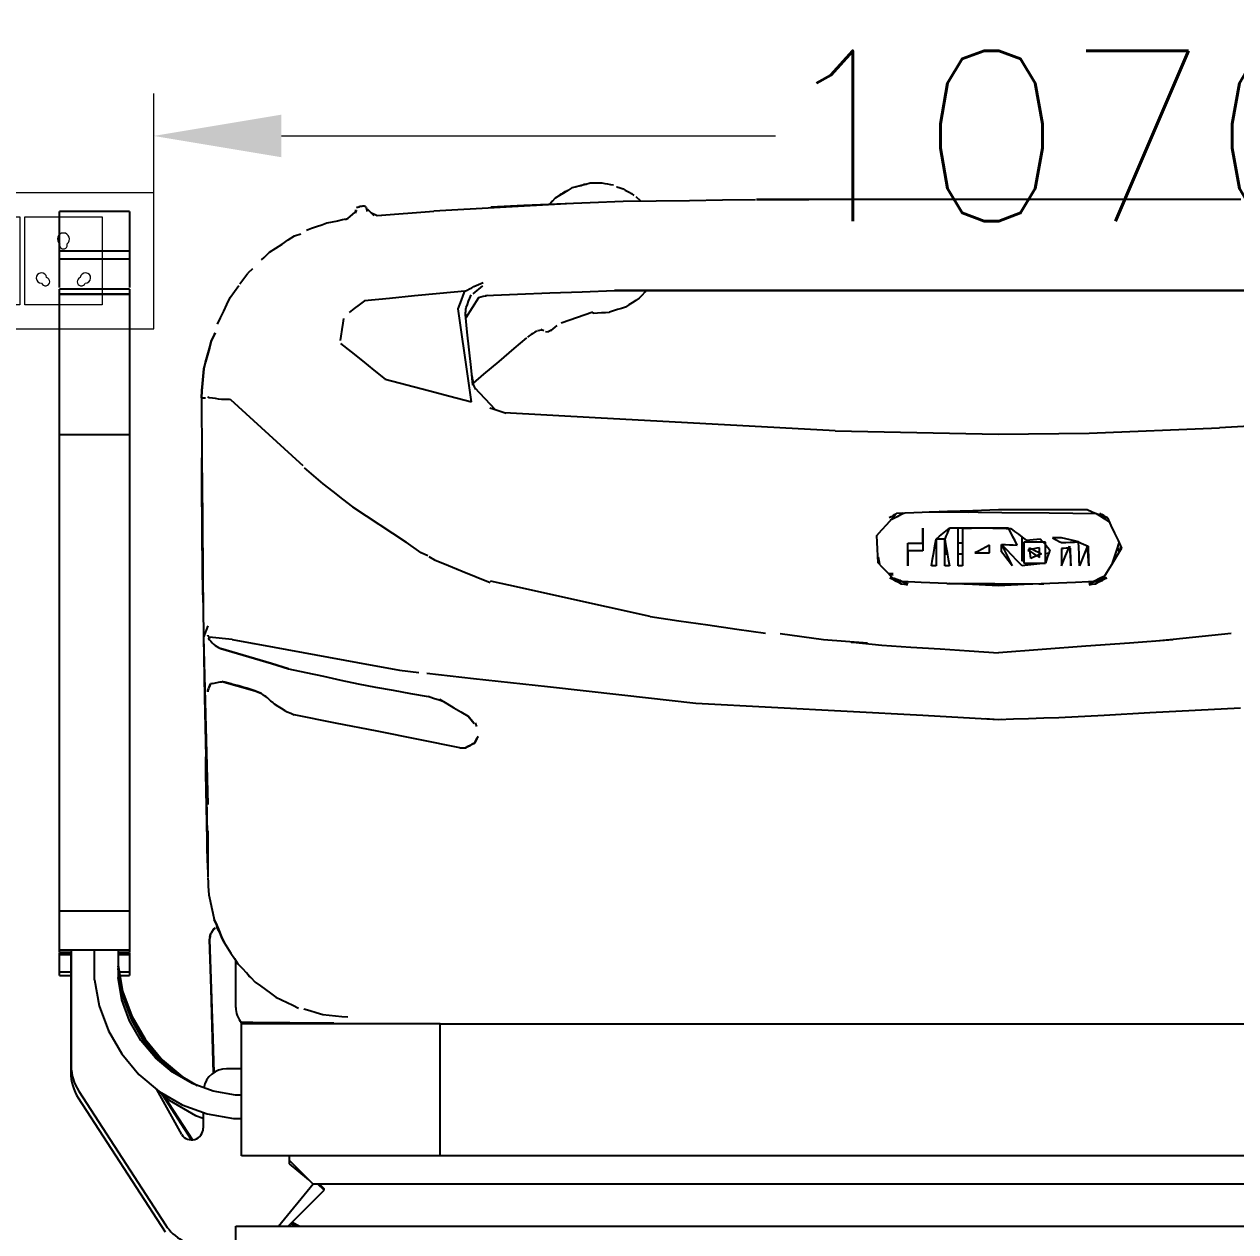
# Model space of a CAD drawing. Header units: millimetres. Extents: x 3552052 to 4144896, y -707811 to -630695.
# Drawn here: x 3875379 to 3876091, y -690793 to -690084 of the extents above; entities that cross this region are included whole.
import ezdxf

# ---------------------------------------------------------------- set-up
doc = ezdxf.new("R2010")
doc.units = ezdxf.units.MM
doc.header["$LTSCALE"] = 6
doc.header["$MEASUREMENT"] = 0
doc.layers.get('Defpoints').update_dxf_attribs({"linetype": 'CONTINUOUS', "lineweight": 0})
for name, color, linetype, lineweight in [('ELE-2NOS OF 6-16 RAW POWER SOCKET', 1, 'CONTINUOUS', 0), ('ELE-3NOS 6-16A POWER SOCKET', 5, 'CONTINUOUS', 0), ('ELE-4M UPS P.SB', 3, 'CONTINUOUS', 0), ('EQP', 6, 'CONTINUOUS', 0)]:
    doc.layers.add(name, color=color, linetype=linetype, lineweight=lineweight)
doc.styles.add('ROMANS', font='romans.shx')
doc.dimstyles.new('AEPL1', dxfattribs={"dimtxt": 100, "dimasz": 75, "dimexe": 25, "dimexo": 50, "dimtad": 0, "dimdec": 0, "dimtxsty": 'ROMANS', "dimcen": 2.5, "dimclrd": 7, "dimclre": 7, "dimclrt": 7, "dimadec": 0, "dimazin": 0, "dimtfac": 1, "dimtdec": 0, "dimtmove": 0, "dimatfit": 3, "dimfxl": 1, "dimlwd": 0, "dimlwe": 0, "dimarcsym": 0})

# ---------------------------------------------------------------- blocks, each defined once
blk = doc.blocks.new('543WYH')
at = {"layer": 'ELE-2NOS OF 6-16 RAW POWER SOCKET', "color": 30, "linetype": 'ByBlock', "lineweight": 0}
for p, q in [((-123.5, -57), (-123.5, -90.8)), ((-26.5, -57), (-123.5, -57)), ((-26.5, -57), (-123.5, -57)), ((-113, -59.8), (-113, -88)), ((-37, -59.8), (-113, -59.8)), ((-109.6, -59.8), (-109.6, -88)), ((-37, -88), (-37, -59.8)), ((-26.5, -57), (-26.5, -90.8)), ((-26.5, -90.8), (-26.5, -57)), ((-123.5, -90.8), (-26.5, -90.8)), ((-113, -88), (-37, -88)), ((-123.5, -96.4), (-26.5, -96.4)), ((-123.5, -181.4), (-123.5, -96.4)), ((-26.5, -96.4), (-26.5, -181.4)), ((-26.5, -181.4), (-123.5, -181.4)), ((-123.5, -187.1), (-123.5, -220.9)), ((-26.5, -187.1), (-123.5, -187.1)), ((-26.5, -187.1), (-123.5, -187.1)), ((-113, -189.9), (-113, -218)), ((-37, -189.9), (-113, -189.9)), ((-109.6, -189.9), (-109.6, -218)), ((-37, -218), (-37, -189.9)), ((-26.5, -187.1), (-26.5, -220.9)), ((-26.5, -220.9), (-26.5, -187.1)), ((-123.5, -220.9), (-26.5, -220.9)), ((-123.5, -311.5), (-123.5, -226.5)), ((-123.5, -226.5), (-26.5, -226.5)), ((-113, -218), (-37, -218)), ((-26.5, -226.5), (-26.5, -311.5)), ((-26.5, -311.5), (-123.5, -311.5)), ((-123.5, -402.2), (-123.5, -317.1)), ((-123.5, -317.1), (-26.5, -317.1)), ((-26.5, -317.1), (-26.5, -402.2)), ((-26.5, -402.2), (-123.5, -402.2))]:
    blk.add_line(p, q, dxfattribs=at)
blk.add_lwpolyline([(-150, 0), (-150, -459.1), (0, -459.1), (0, 0)], close=True, dxfattribs=at)
for centre, radius, start, end in [((-97.9, -119.2), 4.6, 112.6838, 345.0951), ((-93.9, -114.7), 5.7, 275.2689, 182.51), ((-51, -138.9), 6.62, 217.1584, 142.8416), ((-57.7, -138.9), 4.22, 71.4031, 288.5969), ((-97.9, -158.6), 4.6, 14.9049, 247.3162), ((-93.9, -163.1), 5.7, 177.49, 84.7311), ((-93.9, -244.8), 5.7, 275.2689, 182.51), ((-97.9, -249.3), 4.6, 112.6838, 345.0951), ((-57.7, -269), 4.22, 71.4031, 288.5969), ((-51, -269), 6.62, 217.1584, 142.8416), ((-97.9, -288.7), 4.6, 14.9049, 247.3162), ((-93.9, -293.2), 5.7, 177.49, 84.7311), ((-93.9, -335.4), 5.7, 275.2689, 182.51), ((-97.9, -339.9), 4.6, 112.6838, 345.0951), ((-57.7, -359.7), 4.22, 71.4031, 288.5969), ((-51, -359.7), 6.62, 217.1584, 142.8416), ((-97.9, -379.4), 4.6, 14.9049, 247.3162), ((-93.9, -383.9), 5.7, 177.49, 84.7311)]:
    blk.add_arc(centre, radius, start, end, dxfattribs=at)
blk = doc.blocks.new('*D380')
at = {"layer": 'Defpoints', "color": 0, "transparency": 16777216}
for p in [(3876525.41, -690149.47), (3875455.28, -690236.17), (3876525.41, -690236.17)]:
    blk.add_point(p, dxfattribs=at)
at = {"layer": 'ELE-4M UPS P.SB', "color": 7, "lineweight": 0, "transparency": 16777216}
for p, q in [((3875455.28, -690186.17), (3875455.28, -690124.47)), ((3876525.41, -690186.17), (3876525.41, -690124.47)), ((3875530.28, -690149.47), (3875820.68, -690149.47)), ((3876450.41, -690149.47), (3876160.02, -690149.47))]:
    blk.add_line(p, q, dxfattribs=at)
at = {"layer": 'ELE-4M UPS P.SB', "color": 7, "transparency": 16777216}
for points in [[(3875530.28, -690136.97), (3875530.28, -690161.97), (3875455.28, -690149.47)], [(3876450.41, -690136.97), (3876450.41, -690161.97), (3876525.41, -690149.47)]]:
    blk.add_solid(points, dxfattribs=at)
at = {"layer": 'ELE-4M UPS P.SB', "color": 7, "lineweight": -3, "transparency": 16777216, "insert": (3875990.35, -690149.47), "char_height": 100, "attachment_point": 5, "style": 'ROMANS'}
blk.add_mtext('1070', dxfattribs=at)

msp = doc.modelspace()

# ---------------------------------------------------------------- linework, layer by layer
at = {"layer": 'EQP', "lineweight": -3}
for p, q in [((3875703.45, -690179.3), (3875703.14, -690179.49)), ((3875705.26, -690178.95), (3875703.45, -690179.3)), ((3875705.99, -690178.77), (3875708.22, -690177.84)), ((3875708.22, -690177.84), (3875709.52, -690177.88)), ((3875689.2, -690188.02), (3875689.75, -690187.6)), ((3875693.2, -690184.85), (3875694.24, -690183.68)), ((3875694.24, -690183.68), (3875696.67, -690182.66)), ((3875695.47, -690183.17), (3875695.88, -690182.84)), ((3875735.92, -690183.23), (3875737.44, -690184.47)), ((3875738.65, -690185.08), (3875741.32, -690187.67)), ((3875809.38, -690186.83), (3875840.26, -690186.87)), ((3875441.13, -690193.78), (3875399.88, -690193.78)), ((3875399.88, -690193.92), (3875399.88, -690193.78)), ((3875399.88, -690201.4), (3875399.88, -690193.92)), ((3875441.13, -690193.78), (3875441.13, -690193.92)), ((3875441.13, -690193.92), (3875441.13, -690201.4)), ((3875569.41, -690197.96), (3875573.66, -690194.17)), ((3875574.07, -690193.81), (3875574.6, -690193.02)), ((3875575.71, -690191.39), (3875576.21, -690190.67)), ((3875582.8, -690194.45), (3875586.49, -690196.17)), ((3875586.49, -690196.17), (3875619.91, -690193.63)), ((3875697.84, -690189.41), (3875619.91, -690193.63)), ((3875687.9, -690189.59), (3875689.2, -690188.02)), ((3875399.88, -690217.19), (3875399.88, -690201.4)), ((3875441.13, -690201.4), (3875441.13, -690217.19)), ((3875567.83, -690198.48), (3875569.41, -690197.96)), ((3875586.49, -690196.17), (3875589.4, -690196.02)), ((3875538.03, -690208.19), (3875541.73, -690206.98)), ((3875538.03, -690208.19), (3875541.62, -690207.05)), ((3875441.13, -690217.1), (3875399.88, -690217.1)), ((3875399.88, -690221.61), (3875399.88, -690217.19)), ((3875399.88, -690238.58), (3875399.88, -690221.61)), ((3875399.88, -690221.61), (3875441.13, -690221.61)), ((3875441.13, -690217.19), (3875441.13, -690221.61)), ((3875441.13, -690221.61), (3875441.13, -690238.58)), ((3875505.81, -690236.29), (3875510.48, -690230.03)), ((3875513.22, -690227.47), (3875510.48, -690230.03)), ((3875648.37, -690237.51), (3875642.77, -690242.15)), ((3875441.13, -690239.42), (3875399.88, -690239.42)), ((3875399.88, -690242.36), (3875399.88, -690239.42)), ((3875441.13, -690242.36), (3875399.88, -690242.36)), ((3875399.88, -690324.83), (3875399.88, -690242.36)), ((3875399.88, -690242.36), (3875441.13, -690242.36)), ((3875441.13, -690239.42), (3875441.13, -690242.36)), ((3875441.13, -690242.36), (3875441.13, -690324.83)), ((3875646.14, -690244.52), (3875638.66, -690256.38)), ((3875638.55, -690254.11), (3875638.65, -690256.23)), ((3875713.33, -690252.91), (3875694.63, -690259.47)), ((3875713.68, -690253.52), (3875712.28, -690253.28)), ((3875684.56, -690263.99), (3875682.73, -690263.2)), ((3875685.41, -690264.3), (3875686.96, -690264.6)), ((3875688.76, -690263.82), (3875692.4, -690260.77)), ((3875675.83, -690266.84), (3875674.87, -690267.65)), ((3875484.7, -690286.35), (3875484.7, -690286.37)), ((3875642.23, -690290.18), (3875643.05, -690295.47)), ((3875643.16, -690294.28), (3875642.86, -690294.23)), ((3875643.77, -690297.31), (3875655.94, -690310.22)), ((3875855.66, -690322.79), (3875951.58, -690324.61)), ((3875399.88, -690604.78), (3875399.88, -690324.83)), ((3875399.88, -690324.83), (3875441.13, -690324.83)), ((3875441.13, -690324.83), (3875441.13, -690604.78)), ((3876013.23, -690372.87), (3876011.45, -690372.82)), ((3875948.37, -690379.92), (3875922.77, -690379.93)), ((3875927.93, -690379.93), (3875922.77, -690379.93)), ((3875930.6, -690379.93), (3875935.75, -690379.93)), ((3875948.37, -690379.92), (3875935.75, -690379.93)), ((3876014, -690374.44), (3876013.71, -690373.07)), ((3875612.42, -690394.34), (3875603.53, -690388.11)), ((3876021.58, -690391.36), (3876022.49, -690394.19)), ((3876022.99, -690393.38), (3876023.55, -690390.67)), ((3875616.34, -690396.14), (3875612.42, -690394.34)), ((3875616.86, -690396.47), (3875620.21, -690398.56)), ((3875880.87, -690396.78), (3875881.73, -690400.97)), ((3875921.6, -690395.12), (3875920.47, -690395.12)), ((3875966.45, -690398.94), (3875965.58, -690399.2)), ((3875981.2, -690394.51), (3875979.31, -690395.08)), ((3876019.38, -690399.25), (3876019.24, -690398.63)), ((3875484.31, -690423.49), (3875484.01, -690405.86)), ((3875633.39, -690403.99), (3875633.75, -690404.08)), ((3875889.67, -690406.66), (3875886.89, -690406.55)), ((3875887.45, -690407.16), (3875889.74, -690407.25)), ((3875893.98, -690410.74), (3875892.79, -690410.67)), ((3875930.3, -690412.81), (3875922.64, -690412.37)), ((3876008.09, -690411.24), (3876007.27, -690411.21)), ((3875487.03, -690437.37), (3875484.49, -690444.01)), ((3875484.49, -690444.01), (3875487.03, -690542.27)), ((3875487.03, -690443.05), (3875487.03, -690442.71)), ((3875501.39, -690445.37), (3875487.89, -690443.97)), ((3875848.92, -690445.47), (3875823.43, -690442.07)), ((3875512.91, -690447.48), (3875513.69, -690447.75)), ((3875874.59, -690447.39), (3875848.92, -690445.47)), ((3875599.66, -690463.34), (3875611.13, -690464.61)), ((3875489.9, -690471.21), (3875488.63, -690471.45)), ((3875489.9, -690471.21), (3875494.38, -690470.16)), ((3875495.79, -690470.11), (3875495.23, -690469.97)), ((3875495.23, -690469.97), (3875514.61, -690475.43)), ((3875495.79, -690470.12), (3875496.27, -690470.11)), ((3875499.27, -690470.8), (3875498.93, -690470.96)), ((3875487.43, -690474.34), (3875487.03, -690475.3)), ((3875487.03, -690475.3), (3875487.43, -690474.34)), ((3875487.03, -690475.66), (3875487.03, -690476.01)), ((3875487.03, -690476.01), (3875487.03, -690475.66)), ((3875505.21, -690472.56), (3875505.16, -690472.57)), ((3875505.21, -690472.56), (3875505.16, -690472.6)), ((3875505.21, -690472.56), (3875507.4, -690473.27)), ((3875943.9, -690491.8), (3875951.58, -690492.28)), ((3875951.58, -690492.28), (3875953.44, -690492.16)), ((3875486.45, -690549.47), (3875486.63, -690563.22)), ((3875486.74, -690564.26), (3875486.63, -690563.22)), ((3875399.88, -690627.55), (3875399.88, -690604.78)), ((3875399.88, -690604.78), (3875441.13, -690604.78)), ((3875441.13, -690604.78), (3875441.13, -690627.55)), ((3875492.6, -690614.3), (3875491.7, -690614.54)), ((3875492.6, -690614.33), (3875491.7, -690614.54)), ((3875492.55, -690614.16), (3875492.13, -690614.44)), ((3875492.13, -690614.44), (3875492.46, -690614.22)), ((3875492.82, -690615.08), (3875492.27, -690613.16)), ((3875488.2, -690619.78), (3875488.68, -690618.22)), ((3875491.35, -690614.96), (3875490.47, -690615.55)), ((3875490.47, -690615.55), (3875491.13, -690615.11)), ((3875494.25, -690617.83), (3875492.82, -690615.08)), ((3875399.88, -690627.85), (3875399.88, -690627.51)), ((3875399.88, -690627.55), (3875441.13, -690627.55)), ((3875399.88, -690629.1), (3875399.88, -690627.85)), ((3875399.88, -690627.85), (3875406.78, -690627.85)), ((3875406.78, -690627.51), (3875406.78, -690695.7)), ((3875420.55, -690645.17), (3875420.55, -690627.51)), ((3875434.3, -690627.51), (3875434.3, -690643.97)), ((3875434.3, -690627.85), (3875441.13, -690627.85)), ((3875441.13, -690627.51), (3875441.13, -690627.85)), ((3875441.13, -690627.85), (3875441.13, -690629.1)), ((3875399.88, -690629.29), (3875406.78, -690629.29)), ((3875399.88, -690630.3), (3875399.88, -690629.42)), ((3875399.88, -690640.61), (3875399.88, -690630.26)), ((3875399.88, -690630.3), (3875406.78, -690630.3)), ((3875406.53, -690630.26), (3875406.53, -690699.68)), ((3875434.3, -690629.29), (3875441.13, -690629.29)), ((3875434.3, -690630.3), (3875441.13, -690630.3)), ((3875441.13, -690629.42), (3875441.13, -690630.3)), ((3875441.13, -690630.26), (3875441.13, -690640.61)), ((3875503.46, -690661.43), (3875503.46, -690633.87)), ((3875399.88, -690642.76), (3875399.88, -690640.61)), ((3875399.88, -690640.61), (3875406.53, -690640.61)), ((3875399.88, -690642.76), (3875406.53, -690642.76)), ((3875434.3, -690636.72), (3875436.99, -690651.98)), ((3875436.99, -690652.46), (3875434.3, -690637.2)), ((3875436.99, -690653.85), (3875434.3, -690638.6)), ((3875436.99, -690654.33), (3875434.3, -690639.08)), ((3875434.99, -690640.61), (3875441.13, -690640.61)), ((3875435.37, -690642.76), (3875441.13, -690642.76)), ((3875441.13, -690640.61), (3875441.13, -690642.76)), ((3875511.19, -690642.86), (3875509.82, -690641.19)), ((3875512.39, -690643.83), (3875511.19, -690642.86)), ((3875420.55, -690645.17), (3875423.27, -690660.57)), ((3875436.6, -690657), (3875434.3, -690643.97)), ((3875441.13, -690669.43), (3875436.6, -690657)), ((3875436.99, -690651.98), (3875442.34, -690666.67)), ((3875436.99, -690652.46), (3875436.99, -690651.98)), ((3875442.34, -690667.15), (3875436.99, -690652.46)), ((3875436.99, -690654.33), (3875436.99, -690653.85)), ((3875442.34, -690668.55), (3875436.99, -690653.85)), ((3875442.34, -690669.03), (3875436.99, -690654.33)), ((3875524.38, -690653.51), (3875523.97, -690653.17)), ((3875423.27, -690660.57), (3875428.62, -690675.27)), ((3875447.74, -690680.89), (3875441.13, -690669.43)), ((3875442.34, -690666.67), (3875450.16, -690680.21)), ((3875442.34, -690667.15), (3875442.34, -690666.67)), ((3875450.16, -690680.69), (3875442.34, -690667.15)), ((3875442.34, -690669.03), (3875442.34, -690668.55)), ((3875450.16, -690682.09), (3875442.34, -690668.55)), ((3875450.16, -690682.57), (3875442.34, -690669.03)), ((3875506.92, -690669.99), (3875506.92, -690670.93)), ((3875506.92, -690670.93), (3875623.66, -690670.93)), ((3875506.92, -690748.63), (3875506.92, -690670.93)), ((3875623.66, -690670.93), (3875623.66, -690671.05)), ((3875623.66, -690671.05), (3876282.97, -690671.05)), ((3875623.66, -690748.75), (3875623.66, -690671.05)), ((3875428.62, -690675.27), (3875436.44, -690688.81)), ((3875456.25, -690691.03), (3875447.74, -690680.89)), ((3875450.16, -690680.21), (3875460.21, -690692.19)), ((3875450.16, -690680.69), (3875450.16, -690680.21)), ((3875460.21, -690692.67), (3875450.16, -690680.69)), ((3875450.16, -690682.57), (3875450.16, -690682.09)), ((3875460.21, -690694.07), (3875450.16, -690682.09)), ((3875459.67, -690693.9), (3875450.16, -690682.57)), ((3875436.44, -690688.81), (3875446.49, -690700.79)), ((3875466.38, -690699.54), (3875456.25, -690691.03)), ((3875460.21, -690692.19), (3875472.19, -690702.24)), ((3875460.21, -690692.67), (3875460.21, -690692.19)), ((3875472.19, -690702.72), (3875460.21, -690692.67)), ((3875467.48, -690700.17), (3875460.21, -690694.07)), ((3875477.84, -690706.15), (3875466.38, -690699.54)), ((3875506.92, -690697.55), (3875498.13, -690697.55)), ((3875446.49, -690700.79), (3875458.47, -690710.84)), ((3875472.19, -690702.24), (3875480.87, -690707.25)), ((3875472.19, -690702.72), (3875472.19, -690702.24)), ((3875478.62, -690706.44), (3875472.19, -690702.72)), ((3875490.28, -690710.68), (3875477.84, -690706.15)), ((3875411.21, -690710.68), (3875462.26, -690789.29)), ((3875471.74, -690736.14), (3875457.19, -690709.77)), ((3875457.39, -690710.13), (3875464.28, -690715.91)), ((3875458.47, -690710.84), (3875472.01, -690718.66)), ((3875477.48, -690739.25), (3875459.97, -690712.3)), ((3875461.17, -690713.31), (3875478.01, -690739.23)), ((3875503.31, -690712.98), (3875490.28, -690710.68)), ((3875506.92, -690712.98), (3875503.31, -690712.98)), ((3875410.97, -690714.66), (3875462.02, -690793.27)), ((3875464.28, -690715.91), (3875479.9, -690724.93)), ((3875472.01, -690718.66), (3875486.71, -690724.01)), ((3875479.9, -690724.93), (3875484.38, -690726.56)), ((3875484.38, -690723.16), (3875484.38, -690732.4)), ((3875486.71, -690724.01), (3875502.11, -690726.73)), ((3875502.11, -690726.73), (3875506.92, -690726.73)), ((3875623.66, -690748.63), (3875506.92, -690748.63)), ((3875535.03, -690751.36), (3875535.03, -690748.63)), ((3876282.97, -690748.75), (3875623.66, -690748.75)), ((3875535.03, -690751.36), (3875548.78, -690765.11)), ((3875535.03, -690753.43), (3875535.03, -690751.36)), ((3875546.4, -690762.73), (3875535.03, -690753.43)), ((3875528.59, -690789.98), (3875548.95, -690765.1)), ((3875534.32, -690789.98), (3875555.4, -690768.91)), ((3875548.78, -690765.11), (3876350.97, -690765.11)), ((3875555.4, -690768.91), (3875551.6, -690765.11)), ((3875552.44, -690765.11), (3875555.4, -690768.07)), ((3875555.4, -690768.91), (3875555.4, -690768.07)), ((3875503.46, -690789.98), (3876388.88, -690789.98)), ((3875503.46, -690877.54), (3875503.46, -690789.98)), ((3875535.89, -690789.98), (3875535.03, -690789.28)), ((3875538.31, -690789.98), (3875535.9, -690788.41)), ((3875536.68, -690787.62), (3875541.16, -690789.98))]:
    msp.add_line(p, q, dxfattribs=at)
at = {"layer": 'EQP', "lineweight": -3, "flags": 128}
for points in [[(3875701.03, -690180.01), (3875698.56, -690181.52), (3875696.08, -690183.02), (3875693.61, -690184.52), (3875691.13, -690186.03)], [(3875711.82, -690177.31), (3875709.13, -690177.98), (3875706.43, -690178.66), (3875703.73, -690179.34), (3875701.03, -690180.01)], [(3875718.78, -690177.26), (3875717.04, -690177.27), (3875715.3, -690177.28), (3875713.56, -690177.29), (3875711.82, -690177.31)], [(3875725.52, -690178.47), (3875723.84, -690178.16), (3875722.15, -690177.86), (3875720.46, -690177.56), (3875718.78, -690177.26)], [(3875727.18, -690179.3), (3875727.48, -690179.4), (3875729.33, -690180.02), (3875731.17, -690180.64)], [(3875731.17, -690180.64), (3875732.36, -690181.28), (3875733.55, -690181.93), (3875734.73, -690182.58), (3875735.92, -690183.23)], [(3875691.13, -690186.03), (3875689.23, -690188.19), (3875687.99, -690189.59)], [(3875695.88, -690182.84), (3875697.13, -690182.2), (3875698.37, -690181.56)], [(3875731.05, -690187.8), (3875750.53, -690187.56), (3875770.01, -690187.31), (3875789.49, -690187.07), (3875808.97, -690186.83)], [(3876094.11, -690186.77), (3876022.68, -690186.83), (3875951.58, -690186.83), (3875880.48, -690186.83), (3875809.38, -690186.83)], [(3875574.05, -690194.76), (3875574.05, -690194.3), (3875574.05, -690193.83), (3875574.04, -690193.36), (3875574.04, -690192.9)], [(3875576.21, -690191.3), (3875575.75, -690191.39), (3875575.3, -690191.48), (3875574.85, -690191.57), (3875574.39, -690191.66)], [(3875576.21, -690190.67), (3875576.84, -690190.65), (3875577.48, -690190.64), (3875578.11, -690190.62), (3875578.75, -690190.6)], [(3875576.21, -690190.67), (3875576.21, -690190.78), (3875576.21, -690190.9), (3875576.21, -690191.01), (3875576.21, -690191.13)], [(3875576.21, -690191.13), (3875576.21, -690191.01), (3875576.21, -690190.9), (3875576.21, -690190.78), (3875576.21, -690190.67)], [(3875579.96, -690191.05), (3875579.66, -690190.96), (3875579.36, -690190.87), (3875579.05, -690190.77), (3875578.75, -690190.68)], [(3875579.96, -690191.04), (3875580.15, -690191.76), (3875580.35, -690192.48), (3875580.54, -690193.2), (3875580.69, -690193.77)], [(3875584.75, -690196.35), (3875583.77, -690195.38), (3875582.8, -690194.41), (3875581.82, -690193.45), (3875580.85, -690192.48)], [(3875582.85, -690194.48), (3875584.09, -690195.06), (3875585.34, -690195.65), (3875586.58, -690196.24)], [(3875653.41, -690191.03), (3875672.82, -690190.22), (3875692.23, -690189.41), (3875711.64, -690188.61), (3875731.05, -690187.8)], [(3875556.95, -690200.77), (3875553.97, -690201.82), (3875551, -690202.88), (3875548.02, -690203.94), (3875545.05, -690204.99)], [(3875569.41, -690198.15), (3875566.29, -690198.8), (3875563.18, -690199.46), (3875560.06, -690200.11), (3875556.95, -690200.77)], [(3875586.49, -690196.17), (3875586.52, -690196.19), (3875586.54, -690196.2), (3875586.56, -690196.22), (3875586.58, -690196.24)], [(3875586.58, -690196.24), (3875586.56, -690196.22), (3875586.54, -690196.2), (3875586.52, -690196.19), (3875586.49, -690196.17)], [(3875523.36, -690217.75), (3875527.02, -690215.36), (3875530.69, -690212.97), (3875534.36, -690210.58), (3875538.03, -690208.19)], [(3875518.67, -690222.22), (3875520.14, -690220.82), (3875523.36, -690217.75)], [(3875500.11, -690244.46), (3875502.7, -690240.85), (3875505.25, -690237.3)], [(3875643.44, -690237.93), (3875644.79, -690237.32), (3875646.15, -690236.71), (3875647.51, -690236.09), (3875648.86, -690235.48)], [(3875492.75, -690260.13), (3875494.55, -690256.31), (3875496.4, -690252.36), (3875498.25, -690248.41), (3875500.11, -690244.46)], [(3875638.11, -690240.68), (3875623.35, -690242.08), (3875608.6, -690243.49), (3875593.85, -690244.89), (3875579.09, -690246.3)], [(3875634.11, -690251.07), (3875635.11, -690248.47), (3875636.11, -690245.88), (3875637.11, -690243.28), (3875638.11, -690240.68)], [(3875638.11, -690240.68), (3875639.44, -690239.99), (3875640.77, -690239.31), (3875642.11, -690238.62), (3875643.44, -690237.93)], [(3875638.84, -690250.33), (3875639.58, -690248.47), (3875640.33, -690246.61), (3875641.07, -690244.75), (3875641.82, -690242.89)], [(3875651.59, -690243.17), (3875650.22, -690243.51), (3875648.86, -690243.84), (3875647.5, -690244.18), (3875646.14, -690244.52)], [(3875650.14, -690243.12), (3875669.12, -690242.43), (3875688.1, -690241.73), (3875707.08, -690241.04), (3875726.06, -690240.34)], [(3876169.61, -690240.34), (3876058.72, -690240.34), (3875947.83, -690240.34), (3875836.95, -690240.34), (3875726.06, -690240.34)], [(3875726.06, -690240.34), (3875836.95, -690240.34), (3875947.83, -690240.34), (3876058.72, -690240.34), (3876169.61, -690240.34)], [(3875740.49, -690244.87), (3875742.22, -690242.95), (3875743.95, -690241.04), (3875744.59, -690240.33)], [(3875579.09, -690246.3), (3875576.08, -690248.61), (3875573.07, -690250.92), (3875570.06, -690253.23)], [(3875641.98, -690305.59), (3875640.01, -690291.96), (3875638.04, -690278.33), (3875636.08, -690264.7), (3875634.11, -690251.07)], [(3875638.45, -690254.35), (3875638.55, -690253.34), (3875638.64, -690252.34), (3875638.74, -690251.34), (3875638.84, -690250.33)], [(3875732.43, -690250.04), (3875730.11, -690250.78), (3875727.8, -690251.53), (3875725.49, -690252.27), (3875723.18, -690253.02)], [(3875740.49, -690244.87), (3875738.48, -690246.16), (3875736.46, -690247.45), (3875734.44, -690248.75), (3875732.43, -690250.04)], [(3875566.86, -690256.75), (3875566.42, -690259.39), (3875565.8, -690263.24), (3875565.17, -690267.09), (3875564.74, -690269.73)], [(3875642.82, -690295.81), (3875641.73, -690285.44), (3875640.63, -690275.08), (3875639.54, -690264.71), (3875638.45, -690254.35)], [(3875713.68, -690253.52), (3875716.06, -690253.39), (3875718.43, -690253.27), (3875720.81, -690253.14), (3875723.18, -690253.02)], [(3875491.42, -690265.06), (3875490.92, -690266.13), (3875489.1, -690269.99)], [(3875489.1, -690269.99), (3875490.92, -690266.13), (3875491.42, -690265.06)], [(3875680.35, -690264.15), (3875679.22, -690264.82), (3875678.09, -690265.49), (3875676.96, -690266.16), (3875675.83, -690266.84)], [(3875683.56, -690263.49), (3875682.72, -690263.62), (3875681.89, -690263.75), (3875681.06, -690263.88), (3875680.72, -690263.93)], [(3875688.5, -690263.64), (3875688.17, -690263.85), (3875687.77, -690264.1), (3875687.37, -690264.35), (3875686.96, -690264.6)], [(3875688.51, -690263.51), (3875688.57, -690263.59), (3875688.64, -690263.67), (3875688.7, -690263.74), (3875688.76, -690263.82)], [(3875484.7, -690286.35), (3875485.8, -690282.26), (3875486.9, -690278.17), (3875488, -690274.08), (3875489.1, -690269.99)], [(3875489.08, -690270.05), (3875487.98, -690274.13), (3875486.89, -690278.21), (3875485.79, -690282.29), (3875484.7, -690286.37)], [(3875484.7, -690286.37), (3875485.79, -690282.29), (3875486.89, -690278.21), (3875487.98, -690274.13), (3875489.08, -690270.05)], [(3875565.11, -690271.4), (3875571.24, -690276.29), (3875577.94, -690281.65), (3875584.64, -690287), (3875591.34, -690292.36)], [(3875674.38, -690268.06), (3875666.9, -690274.4), (3875657.97, -690281.96), (3875649.03, -690289.52), (3875642.93, -690294.69)], [(3875483.25, -690303.38), (3875483.61, -690299.12), (3875483.97, -690294.87), (3875484.34, -690290.61), (3875484.7, -690286.35)], [(3875483.25, -690303.38), (3875483.61, -690299.13), (3875483.97, -690294.88), (3875484.33, -690290.62), (3875484.7, -690286.37)], [(3875484.7, -690286.37), (3875484.33, -690290.62), (3875483.97, -690294.88), (3875483.61, -690299.13), (3875483.25, -690303.38)], [(3875591.34, -690292.36), (3875604, -690295.66), (3875616.66, -690298.97), (3875629.32, -690302.28), (3875641.98, -690305.59)], [(3875643.16, -690294.28), (3875642.95, -690293.57), (3875642.74, -690292.86), (3875642.54, -690292.18)], [(3875643.05, -690295.47), (3875643.63, -690296.96), (3875644.25, -690298.53)], [(3875483.25, -690303.38), (3875483.56, -690338.54), (3875483.87, -690373.69), (3875484.18, -690408.85), (3875484.49, -690444.01)], [(3875483.25, -690303.38), (3875483.31, -690303.38), (3875483.37, -690303.38), (3875483.43, -690303.38), (3875483.5, -690303.38)], [(3875483.5, -690303.38), (3875484.05, -690303.38), (3875484.6, -690303.37), (3875485.16, -690303.37), (3875485.71, -690303.37)], [(3875488, -690303.38), (3875487.76, -690303.24), (3875487.52, -690303.11), (3875487.27, -690302.97), (3875487.03, -690302.83)], [(3875495.18, -690304.23), (3875493.39, -690304.02), (3875491.59, -690303.81), (3875489.8, -690303.6), (3875488, -690303.38)], [(3875497.76, -690304.35), (3875497.12, -690304.32), (3875496.47, -690304.29), (3875495.83, -690304.26), (3875495.18, -690304.23)], [(3875500.52, -690304.43), (3875499.83, -690304.41), (3875499.14, -690304.39), (3875498.45, -690304.37), (3875497.76, -690304.35)], [(3875543.06, -690343.32), (3875541.12, -690341.56), (3875527.59, -690329.18), (3875514.05, -690316.81), (3875500.52, -690304.43)], [(3875652.82, -690309.18), (3875655.22, -690309.98), (3875657.62, -690310.78), (3875660.02, -690311.57), (3875662.42, -690312.37)], [(3875855.66, -690322.79), (3875823.25, -690321), (3875768.96, -690318), (3875714.68, -690314.99), (3875661.45, -690312.05)], [(3876242.77, -690311.99), (3876188.49, -690314.99), (3876134.2, -690318), (3876081.48, -690320.91)], [(3875951.58, -690324.61), (3875969.35, -690324.42), (3875987.12, -690324.23), (3876004.88, -690324.05), (3876081.48, -690320.91)], [(3875484.01, -690405.86), (3875483.82, -690380.24), (3875483.63, -690354.62), (3875483.51, -690338.54)], [(3875543.6, -690344.37), (3875546.36, -690346.76), (3875549.13, -690349.15), (3875551.89, -690351.54), (3875554.66, -690353.93)], [(3875554.66, -690353.93), (3875560.47, -690358.38), (3875566.28, -690362.83), (3875572.1, -690367.28), (3875603.53, -690388.11)], [(3875880.22, -690384.19), (3875883.14, -690380.93), (3875886.06, -690377.66), (3875888.98, -690374.4), (3875891.89, -690371.13)], [(3875891.89, -690371.13), (3875890.79, -690371.82), (3875889.69, -690372.5), (3875888.59, -690373.18), (3875887.49, -690373.87)], [(3875896.45, -690371.08), (3875895.11, -690371.76), (3875892.21, -690373.23), (3875889.31, -690374.71), (3875888.18, -690375.28)], [(3875891.89, -690371.13), (3875906.82, -690370.57), (3875921.74, -690370.01), (3875936.66, -690369.45), (3875951.58, -690368.89)], [(3875895.63, -690371.08), (3875894.11, -690372.06), (3875892.21, -690373.28)], [(3876009.26, -690371.43), (3875981.45, -690371.14), (3875953.63, -690370.86), (3875925.82, -690370.57), (3875910.9, -690370.42)], [(3875934.03, -690370.66), (3875926.81, -690370.45), (3875917.15, -690370.18)], [(3875951.58, -690368.89), (3875964.62, -690368.92), (3875977.67, -690368.94), (3875990.71, -690368.97), (3876003.75, -690369)], [(3876003.75, -690369), (3876006.73, -690370.22), (3876009.71, -690371.43), (3876012.69, -690372.65), (3876015.67, -690373.87)], [(3876016.75, -690376.18), (3876014.88, -690375), (3876013, -690373.81), (3876011.13, -690372.62), (3876009.26, -690371.43)], [(3876015.67, -690373.87), (3876014.57, -690373.18), (3876013.47, -690372.5), (3876012.37, -690371.82), (3876011.27, -690371.13)], [(3875907.13, -690379.93), (3875907.13, -690383.26), (3875907.13, -690386.58), (3875907.13, -690389.91), (3875907.13, -690393.23)], [(3875907.13, -690388.75), (3875907.13, -690386.55), (3875907.13, -690384.34), (3875907.13, -690382.14), (3875907.13, -690379.93)], [(3875914.95, -690386.28), (3875916.91, -690384.69), (3875918.86, -690383.11), (3875920.82, -690381.52), (3875922.77, -690379.93)], [(3875922.77, -690379.93), (3875922.1, -690381.52), (3875921.44, -690383.11), (3875920.77, -690384.69), (3875920.1, -690386.28)], [(3875927.93, -690402.01), (3875927.93, -690396.49), (3875927.93, -690390.97), (3875927.93, -690385.45), (3875927.93, -690379.93)], [(3875930.6, -690379.93), (3875930.6, -690385.45), (3875930.6, -690390.97), (3875930.6, -690396.49), (3875930.6, -690402.01)], [(3875957.59, -690379.92), (3875955.29, -690379.92), (3875952.98, -690379.92), (3875950.68, -690379.92), (3875948.37, -690379.92)], [(3875948.37, -690379.92), (3875950.99, -690379.95), (3875953.61, -690379.99), (3875956.23, -690380.02), (3875958.84, -690380.05)], [(3875962.69, -690389.89), (3875961.41, -690387.4), (3875960.14, -690384.91), (3875958.87, -690382.41), (3875957.59, -690379.92)], [(3876015.67, -690373.87), (3876017.76, -690378.33), (3876019.85, -690382.78), (3876021.94, -690387.24), (3876024.03, -690391.69)], [(3875881.05, -690400.23), (3875880.85, -690396.22), (3875880.64, -690392.21), (3875880.43, -690388.2), (3875880.22, -690384.19)], [(3875912.28, -690402.01), (3875912.95, -690398.07), (3875913.62, -690394.14), (3875914.28, -690390.21), (3875914.95, -690386.28)], [(3875920.1, -690386.28), (3875918.82, -690386.28), (3875917.53, -690386.28), (3875916.24, -690386.28), (3875914.95, -690386.28)], [(3875914.95, -690386.28), (3875914.95, -690390.21), (3875914.95, -690394.14), (3875914.95, -690398.07), (3875914.95, -690402.01)], [(3875920.1, -690386.28), (3875920.77, -690390.21), (3875921.44, -690394.14), (3875922.1, -690398.07), (3875922.77, -690402.01)], [(3875920.1, -690402.01), (3875920.1, -690398.07), (3875920.1, -690394.14), (3875920.1, -690390.21), (3875920.1, -690386.28)], [(3875958.84, -690380.05), (3875961.11, -690381.77), (3875963.37, -690383.48), (3875965.64, -690385.2), (3875967.91, -690386.91)], [(3875965.58, -690399.2), (3875965.58, -690395.5), (3875965.58, -690391.8), (3875965.58, -690388.1), (3875965.58, -690385.41)], [(3875967.91, -690386.91), (3875969.98, -690386.71), (3875972.06, -690386.51), (3875974.14, -690386.3), (3875976.21, -690386.1)], [(3875976.21, -690386.1), (3875977.61, -690387.74), (3875979, -690389.38), (3875980.4, -690391.02), (3875981.79, -690392.66)], [(3875983.44, -690385.63), (3875984.73, -690386.31), (3875986.03, -690386.98), (3875987.33, -690387.66), (3875988.63, -690388.34)], [(3875988.63, -690385.63), (3875987.33, -690385.63), (3875986.03, -690385.63), (3875984.73, -690385.63), (3875983.44, -690385.63)], [(3875998.76, -690388), (3875996.23, -690387.41), (3875993.7, -690386.81), (3875991.16, -690386.22), (3875988.63, -690385.63)], [(3875898.36, -690402.01), (3875898.36, -690398.69), (3875898.36, -690395.38), (3875898.36, -690392.07), (3875898.36, -690388.75)], [(3875898.36, -690388.75), (3875900.56, -690388.75), (3875902.75, -690388.75), (3875904.94, -690388.75), (3875907.13, -690388.75)], [(3875907.13, -690393.23), (3875904.94, -690393.23), (3875902.75, -690393.23), (3875900.56, -690393.23), (3875898.36, -690393.23)], [(3875898.36, -690393.23), (3875898.36, -690395.43), (3875898.36, -690397.62), (3875898.36, -690399.81), (3875898.36, -690402.01)], [(3875920.47, -690395.12), (3875920.47, -690393.46), (3875920.47, -690391.8), (3875920.47, -690390.14), (3875920.47, -690388.47)], [(3875927.93, -690388.47), (3875929.93, -690388.47), (3875930.6, -690388.47)], [(3875946.31, -690389.96), (3875944.19, -690391.08), (3875942.07, -690392.2), (3875939.95, -690393.32), (3875937.83, -690394.45)], [(3875946.31, -690394.45), (3875946.31, -690393.32), (3875946.31, -690392.2), (3875946.31, -690391.08), (3875946.31, -690389.96)], [(3875953.43, -690393.8), (3875953.43, -690392.71), (3875953.43, -690391.61), (3875953.43, -690390.52), (3875953.43, -690389.42)], [(3875953.43, -690389.42), (3875954.98, -690392.57), (3875956.54, -690395.71), (3875958.09, -690398.86), (3875959.64, -690402.01)], [(3875965.54, -690402.01), (3875962.52, -690398.86), (3875959.49, -690395.71), (3875956.46, -690392.57), (3875953.43, -690389.42)], [(3875953.43, -690389.42), (3875955.75, -690389.54), (3875958.06, -690389.66), (3875960.37, -690389.77), (3875962.69, -690389.89)], [(3875959.64, -690402.01), (3875958.09, -690399.95), (3875956.54, -690397.9), (3875954.98, -690395.85), (3875953.43, -690393.8)], [(3875966.45, -690388.05), (3875966.45, -690391.16), (3875966.45, -690394.26), (3875966.45, -690397.36), (3875966.45, -690400.46)], [(3875979.29, -690388.05), (3875976.08, -690388.05), (3875972.87, -690388.05), (3875969.66, -690388.05), (3875966.45, -690388.05)], [(3875975.84, -690391.39), (3875974.12, -690391.73), (3875972.4, -690392.08), (3875970.69, -690392.42), (3875968.97, -690392.77)], [(3875968.97, -690392.77), (3875970.69, -690393.86), (3875972.4, -690394.95), (3875974.12, -690396.04), (3875975.84, -690397.13)], [(3875969.9, -690391.39), (3875971.68, -690392.29), (3875973.45, -690393.19), (3875975.22, -690394.1), (3875977, -690395)], [(3875970.58, -690397.65), (3875970.41, -690396.09), (3875970.24, -690394.52), (3875970.07, -690392.96), (3875969.9, -690391.39)], [(3875975.84, -690397.13), (3875975.84, -690395.69), (3875975.84, -690394.26), (3875975.84, -690392.82), (3875975.84, -690391.39)], [(3875979.29, -690400.46), (3875979.29, -690397.36), (3875979.29, -690394.26), (3875979.29, -690391.16), (3875979.29, -690388.05)], [(3875981.79, -690392.66), (3875981.17, -690394.61), (3875980.54, -690396.56), (3875979.92, -690398.51), (3875979.29, -690400.46)], [(3875988.63, -690388.34), (3875991.16, -690388.26), (3875993.7, -690388.17), (3875996.23, -690388.08), (3875998.76, -690388)], [(3875988.63, -690402.01), (3875989.8, -690399.12), (3875990.96, -690396.24), (3875992.13, -690393.36), (3875993.29, -690390.48)], [(3875988.69, -690391.85), (3875988.67, -690394.39), (3875988.66, -690396.93), (3875988.64, -690399.47), (3875988.63, -690402.01)], [(3875994.04, -690391.63), (3875992.7, -690391.68), (3875991.36, -690391.74), (3875990.02, -690391.79), (3875988.69, -690391.85)], [(3875993.29, -690390.48), (3875993.49, -690393.36), (3875993.69, -690396.24), (3875993.89, -690399.12), (3875994.09, -690402.01)], [(3875994.09, -690402.01), (3875994.08, -690399.41), (3875994.07, -690396.82), (3875994.05, -690394.22), (3875994.04, -690391.63)], [(3875999.28, -690402.01), (3875999.15, -690398.5), (3875999.02, -690395), (3875998.89, -690391.5), (3875998.76, -690388)], [(3875998.76, -690388), (3876000.14, -690388.64), (3876001.51, -690389.28), (3876002.88, -690389.92), (3876004.26, -690390.56)], [(3876004.01, -690390.34), (3876002.83, -690393.26), (3876001.65, -690396.17), (3876000.47, -690399.09), (3875999.28, -690402.01)], [(3876004.75, -690402.01), (3876004.56, -690399.09), (3876004.38, -690396.17), (3876004.2, -690393.26), (3876004.01, -690390.34)], [(3876004.26, -690390.56), (3876004.38, -690393.42), (3876004.5, -690396.28), (3876004.62, -690399.15), (3876004.75, -690402.01)], [(3876024.03, -690391.69), (3876021.05, -690396.54), (3876018.07, -690401.38), (3876015.09, -690406.22), (3876012.11, -690411.06)], [(3876018.67, -690400.39), (3876019.8, -690396.89), (3876021.32, -690392.15), (3876022.51, -690388.46)], [(3875620.21, -690398.56), (3875628.4, -690401.9), (3875636.58, -690405.23), (3875644.77, -690408.56), (3875652.95, -690411.9)], [(3875891.05, -690411.06), (3875888.55, -690408.35), (3875886.05, -690405.65), (3875883.55, -690402.94), (3875881.05, -690400.23)], [(3875930.6, -690395.12), (3875929.93, -690395.12), (3875927.93, -690395.12)], [(3875937.83, -690394.45), (3875939.95, -690394.45), (3875942.07, -690394.45), (3875944.19, -690394.45), (3875946.31, -690394.45)], [(3875979.29, -690400.46), (3875975.85, -690400.85), (3875972.42, -690401.23), (3875968.98, -690401.62), (3875965.54, -690402.01)], [(3875966.45, -690400.46), (3875969.66, -690400.46), (3875972.87, -690400.46), (3875976.08, -690400.46), (3875979.29, -690400.46)], [(3875977, -690395), (3875975.39, -690395.66), (3875973.79, -690396.33), (3875972.18, -690396.99), (3875970.58, -690397.65)], [(3875914.95, -690402.01), (3875914.28, -690402.01), (3875913.62, -690402.01), (3875912.95, -690402.01), (3875912.28, -690402.01)], [(3875922.77, -690402.01), (3875922.1, -690402.01), (3875921.44, -690402.01), (3875920.77, -690402.01), (3875920.1, -690402.01)], [(3875930.6, -690402.01), (3875929.93, -690402.01), (3875929.26, -690402.01), (3875928.59, -690402.01), (3875927.93, -690402.01)], [(3876007.13, -690411.28), (3876008.05, -690410.81), (3876010.95, -690409.34), (3876013.85, -690407.86), (3876014.01, -690407.78)], [(3876013.71, -690408.46), (3876013, -690408.91), (3876011.13, -690410.1), (3876010.07, -690410.77)], [(3875746.94, -690431.89), (3875721.34, -690426.2), (3875695.74, -690420.51), (3875670.14, -690414.81), (3875653.21, -690411.05)], [(3875898.49, -690412.59), (3875894.95, -690411.4), (3875891.42, -690410.2), (3875887.88, -690409.01)], [(3875887.88, -690409.01), (3875889.54, -690409.9), (3875891.21, -690410.79), (3875892.87, -690411.68), (3875894.54, -690412.56)], [(3875889.94, -690409.16), (3875891.96, -690409.94), (3875893.98, -690410.73), (3875895.33, -690411.25)], [(3875951.58, -690413.76), (3875936.45, -690413.08), (3875921.32, -690412.41), (3875906.19, -690411.74), (3875891.05, -690411.06)], [(3875894.54, -690412.56), (3875896.41, -690412.87), (3875898.28, -690413.18)], [(3875921.32, -690412.37), (3875923.79, -690412.38), (3875949.57, -690412.47), (3875975.35, -690412.56), (3875978.35, -690412.57)], [(3876012.11, -690411.06), (3875996.98, -690411.74), (3875981.85, -690412.41), (3875966.71, -690413.08), (3875951.58, -690413.76)], [(3876015.29, -690409.01), (3876011.75, -690410.2), (3876008.21, -690411.4), (3876004.67, -690412.59)], [(3876004.88, -690413.18), (3876006.75, -690412.87), (3876008.63, -690412.56)], [(3876008.63, -690412.56), (3876010.29, -690411.68), (3876011.96, -690410.79), (3876013.62, -690409.9), (3876015.29, -690409.01)], [(3876011.9, -690410.18), (3876012.25, -690409.91), (3876013.36, -690409.03)], [(3875746.94, -690431.89), (3875763.91, -690434.33), (3875780.88, -690436.77), (3875797.86, -690439.21), (3875814.83, -690441.65)], [(3875484.49, -690444.01), (3875485.15, -690479.16), (3875485.8, -690514.32), (3875486.46, -690549.47), (3875487.03, -690579.43)], [(3875487.03, -690443.05), (3875487.24, -690443.28), (3875487.46, -690443.51), (3875487.67, -690443.74), (3875487.89, -690443.97)], [(3876042.16, -690446.37), (3876054.2, -690445.14), (3876071.27, -690443.39), (3876088.33, -690441.65)], [(3875488.54, -690444.36), (3875488.22, -690444.43), (3875487.9, -690444.49), (3875487.58, -690444.56), (3875487.26, -690444.62)], [(3875487.26, -690444.62), (3875488.06, -690445.5), (3875488.87, -690446.37), (3875489.67, -690447.25), (3875490.48, -690448.12)], [(3875490.48, -690448.12), (3875491.46, -690448.74), (3875492.45, -690449.36), (3875493.43, -690449.98), (3875494.42, -690450.59)], [(3875534.55, -690462.47), (3875524.52, -690459.5), (3875514.48, -690456.53), (3875504.45, -690453.56), (3875494.42, -690450.59)], [(3875494.42, -690450.59), (3875504.45, -690453.56), (3875514.48, -690456.53), (3875524.52, -690459.5), (3875534.55, -690462.47)], [(3875501.39, -690445.37), (3875525.96, -690449.87), (3875550.53, -690454.36), (3875575.09, -690458.85), (3875599.66, -690463.34)], [(3875865.08, -690446.79), (3875866.03, -690446.88), (3875883.1, -690448.63)], [(3875883.1, -690448.63), (3875900.22, -690449.76), (3875917.34, -690450.89), (3875934.46, -690452.02), (3875951.58, -690453.15)], [(3876054.24, -690445.47), (3876028.57, -690447.39), (3876002.91, -690449.31), (3875977.25, -690451.23), (3875951.58, -690453.15)], [(3875534.55, -690462.47), (3875544.75, -690464.7), (3875554.96, -690466.93), (3875565.17, -690469.16), (3875575.38, -690471.39)], [(3875615.67, -690465.11), (3875643.2, -690468.16), (3875686.74, -690472.98), (3875730.28, -690477.8), (3875773.82, -690482.62)], [(3875488.63, -690471.45), (3875488.23, -690472.41), (3875487.83, -690473.37), (3875487.54, -690474.06)], [(3875487.54, -690474.06), (3875487.83, -690473.37), (3875488.23, -690472.41), (3875488.63, -690471.45)], [(3875494.38, -690470.16), (3875494.85, -690470.14), (3875495.32, -690470.13)], [(3875505.21, -690472.56), (3875502.72, -690471.91), (3875500.22, -690471.26), (3875497.73, -690470.62), (3875495.81, -690470.12)], [(3875496.27, -690470.11), (3875497.02, -690470.28), (3875497.77, -690470.46), (3875498.52, -690470.63), (3875499.27, -690470.8)], [(3875499.27, -690470.8), (3875500.76, -690471.24), (3875502.24, -690471.68), (3875503.73, -690472.12), (3875505.21, -690472.56)], [(3875575.38, -690471.39), (3875585.65, -690473.25), (3875595.93, -690475.11), (3875606.21, -690476.97), (3875616.49, -690478.83)], [(3875487.03, -690476.01), (3875487.03, -690475.84), (3875487.03, -690475.66), (3875487.03, -690475.48), (3875487.03, -690475.3)], [(3875487.03, -690475.3), (3875487.03, -690475.48), (3875487.03, -690475.66), (3875487.03, -690475.84), (3875487.03, -690476.01)], [(3875514.61, -690475.43), (3875512.26, -690474.71), (3875509.91, -690473.99), (3875507.56, -690473.28), (3875505.21, -690472.56)], [(3875514.61, -690475.43), (3875515.61, -690475.85), (3875516.61, -690476.26), (3875517.61, -690476.68), (3875518.61, -690477.1)], [(3875518.61, -690477.1), (3875517.61, -690476.68), (3875516.61, -690476.26), (3875515.61, -690475.85), (3875514.61, -690475.43)], [(3875522.13, -690479.62), (3875521.25, -690478.99), (3875520.37, -690478.36), (3875519.49, -690477.73), (3875518.61, -690477.1)], [(3875522.13, -690479.62), (3875523.15, -690480.54), (3875524.18, -690481.46), (3875525.2, -690482.38), (3875526.22, -690483.3)], [(3875526.22, -690483.3), (3875525.2, -690482.38), (3875524.18, -690481.46), (3875523.15, -690480.54), (3875522.13, -690479.62)], [(3875625.23, -690481.64), (3875623.04, -690480.94), (3875619.76, -690479.88), (3875616.49, -690478.83)], [(3875532.49, -690487.18), (3875532.49, -690487.18), (3875530.4, -690485.89), (3875528.31, -690484.6), (3875526.22, -690483.3)], [(3875623.25, -690480.46), (3875627.44, -690482.93), (3875631.62, -690485.41), (3875635.81, -690487.88), (3875639.99, -690490.35)], [(3875773.82, -690482.62), (3875818.26, -690485.02), (3875862.7, -690487.42), (3875907.14, -690489.82), (3875951.58, -690492.22)], [(3875987.17, -690491.17), (3876013.84, -690489.72), (3876040.5, -690488.27), (3876067.16, -690486.82), (3876093.82, -690485.37)], [(3875532.49, -690487.18), (3875533.75, -690487.73), (3875535.8, -690488.63), (3875537.84, -690489.53)], [(3875635.12, -690508.97), (3875610.8, -690504.11), (3875586.48, -690499.25), (3875562.16, -690494.39), (3875537.84, -690489.53)], [(3875643.55, -690494.63), (3875642.66, -690493.56), (3875641.77, -690492.49), (3875640.88, -690491.42), (3875639.99, -690490.35)], [(3875639.99, -690490.35), (3875640.88, -690491.42), (3875641.77, -690492.49), (3875642.66, -690493.56), (3875643.55, -690494.63)], [(3875951.58, -690492.22), (3875960.48, -690491.96), (3875969.38, -690491.69), (3875978.28, -690491.43), (3875987.17, -690491.17)], [(3875644.22, -690494.36), (3875644.38, -690494.87), (3875644.53, -690495.38), (3875644.68, -690495.89), (3875644.84, -690496.4)], [(3875643.79, -690506.12), (3875642.45, -690506.82), (3875641.12, -690507.51), (3875639.78, -690508.21), (3875638.45, -690508.91)], [(3875638.45, -690508.91), (3875639.78, -690508.21), (3875641.12, -690507.51), (3875642.45, -690506.82), (3875643.79, -690506.12)], [(3875645.84, -690502.24), (3875645.2, -690503.46), (3875644.49, -690504.79), (3875643.79, -690506.12)], [(3875643.79, -690506.12), (3875644.49, -690504.79), (3875645.2, -690503.46), (3875645.84, -690502.24)], [(3875486.63, -690563.22), (3875485.98, -690523.88), (3875485.82, -690514.33)], [(3875635.12, -690508.97), (3875635.95, -690508.96), (3875636.79, -690508.94), (3875637.62, -690508.93), (3875638.45, -690508.91)], [(3875487.03, -690557.8), (3875487.03, -690585.07)], [(3875487.03, -690580.38), (3875487, -690579.27), (3875486.88, -690573.92), (3875486.75, -690568.57), (3875486.63, -690563.22)], [(3875487.05, -690585.46), (3875487.19, -690587.61), (3875487.34, -690590.15), (3875487.5, -690592.7), (3875487.66, -690595.24)], [(3875487.66, -690595.24), (3875488.46, -690598.87), (3875489.26, -690602.5), (3875490.06, -690606.13), (3875490.86, -690609.76)], [(3875490.86, -690609.76), (3875492.29, -690613.16), (3875493.72, -690616.56), (3875495.15, -690619.96), (3875496.59, -690623.36)], [(3875496.59, -690623.36), (3875495.15, -690619.96), (3875493.72, -690616.56), (3875492.29, -690613.16), (3875490.86, -690609.76)], [(3875488.68, -690618.22), (3875488.52, -690619.07), (3875488.36, -690619.92), (3875488.21, -690620.76), (3875488.05, -690621.61)], [(3875488.05, -690621.61), (3875488.21, -690620.76), (3875488.36, -690619.92), (3875488.52, -690619.07), (3875488.68, -690618.22)], [(3875488.2, -690619.78), (3875488.17, -690620.24), (3875488.13, -690620.7), (3875488.09, -690621.15), (3875488.05, -690621.61)], [(3875488.05, -690621.61), (3875488.93, -690650.57), (3875489.81, -690679.53), (3875490.43, -690700.02)], [(3875490.43, -690700.02), (3875489.81, -690679.53), (3875488.93, -690650.57), (3875488.05, -690621.61)], [(3875490.43, -690700.02), (3875489.81, -690679.53), (3875488.93, -690650.57), (3875488.05, -690621.61)], [(3875488.05, -690621.61), (3875488.99, -690650.57), (3875489.94, -690679.52), (3875490.6, -690699.89)], [(3875488.68, -690618.22), (3875488.56, -690618.61), (3875488.44, -690619), (3875488.32, -690619.39), (3875488.2, -690619.78)], [(3875490.47, -690615.55), (3875490.02, -690616.22), (3875489.57, -690616.89), (3875489.13, -690617.55), (3875488.68, -690618.22)], [(3875488.68, -690618.22), (3875489.13, -690617.55), (3875489.57, -690616.89), (3875490.02, -690616.22), (3875490.47, -690615.55)], [(3875496.59, -690623.36), (3875498.62, -690626.48), (3875500.66, -690629.59), (3875502.7, -690632.7), (3875504.73, -690635.82)], [(3875504.73, -690635.82), (3875507.28, -690638.5), (3875509.84, -690641.19), (3875512.39, -690643.87), (3875514.94, -690646.56)], [(3875514.94, -690646.56), (3875517.95, -690648.76), (3875520.96, -690650.96), (3875523.97, -690653.16), (3875526.98, -690655.36)], [(3875526.98, -690655.36), (3875530.32, -690656.99), (3875533.66, -690658.61), (3875537, -690660.23), (3875540.35, -690661.86)], [(3875554.71, -690665.88), (3875550.82, -690664.69), (3875546.93, -690663.49), (3875543.49, -690662.44)], [(3875569.37, -690667.26), (3875565.82, -690666.92), (3875562.12, -690666.57), (3875558.41, -690666.23), (3875554.71, -690665.88)]]:
    msp.add_lwpolyline(points, dxfattribs=at)
at = {"layer": 'EQP', "lineweight": -3}
for centre, radius, start, end in [((3875517.21, -690661.43), 13.75, 180, 221.12152), ((3875434.28, -690695.7), 27.5, 180, 213), ((3875498.13, -690711.3), 13.75, 90, 168.86251), ((3875477.5, -690732.4), 6.88, 213, 0), ((3875485.32, -690774.31), 27.5, 213, 241)]:
    msp.add_arc(centre, radius, start, end, dxfattribs=at)
for centre, major_axis, ratio, start_param, end_param in [((3875561.09, -690669.99), (-54.17, 0), 0.008727, 0, 1.570796), ((3875434.03, -690699.68), (27.5, 0), 0.999962, 3.141593, 3.717551)]:
    msp.add_ellipse(centre, major_axis=major_axis, ratio=ratio, start_param=start_param, end_param=end_param, dxfattribs=at)

# ---------------------------------------------------------------- block references
at = {"layer": 'ELE-3NOS 6-16A POWER SOCKET', "color": 254, "lineweight": -3, "true_color": 0xdebad0, "xscale": 0.5333333333333333, "yscale": 0.5333333333333333, "zscale": 0.5333333333333333, "rotation": 89.99999999999999}
msp.add_blockref('543WYH', (3875210.41, -690182.84), dxfattribs=at)

# ---------------------------------------------------------------- dimensions: what is measured, and where the dimension line sits
at = {"layer": 'ELE-4M UPS P.SB', "color": 0, "lineweight": -3}
dim = msp.add_linear_dim(base=(3876525.41, -690149.47), p1=(3875455.28, -690236.17), p2=(3876525.41, -690236.17), dimstyle='AEPL1', dxfattribs=at)
dim.commit()
dim.dimension.update_dxf_attribs({"geometry": '*D380', "text_midpoint": (3875990.35, -690149.47)})

doc.saveas('drawing.dxf')
